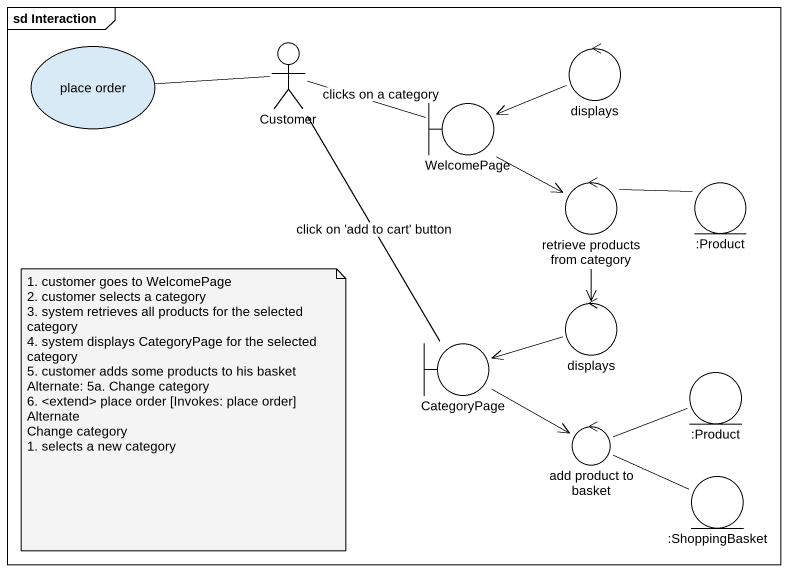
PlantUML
@startuml
mainframe sd Interaction
usecase "place order" as place_order
actor Customer
control displays
boundary WelcomePage
control "retrieve products from category" as retrieve_products_from
entity ":Product" as Product
boundary CategoryPage
control "displays" as displays_2
entity ":Product" as Product_2
control "add product to basket" as add_product_to_basket
entity ":ShoppingBasket" as ShoppingBasket
Customer -left- place_order
Customer -right- WelcomePage : clicks on a category
Customer -- CategoryPage : click on 'add to cart' button
displays -left-> WelcomePage
WelcomePage --> retrieve_products_from
retrieve_products_from -right- Product
retrieve_products_from --> displays_2
CategoryPage --> add_product_to_basket
displays_2 -left-> CategoryPage
add_product_to_basket -right- Product_2
add_product_to_basket -right- ShoppingBasket
note as N1
  1. customer goes to WelcomePage
  2. customer selects a category
  3. system retrieves all products for the selected category
  4. system displays CategoryPage for the selected category
  5. customer adds some products to his basket
  Alternate: 5a. Change category
  6. <extend> place order [Invokes: place order]
  Alternate
  Change category
  1. selects a new category
end note
@enduml
